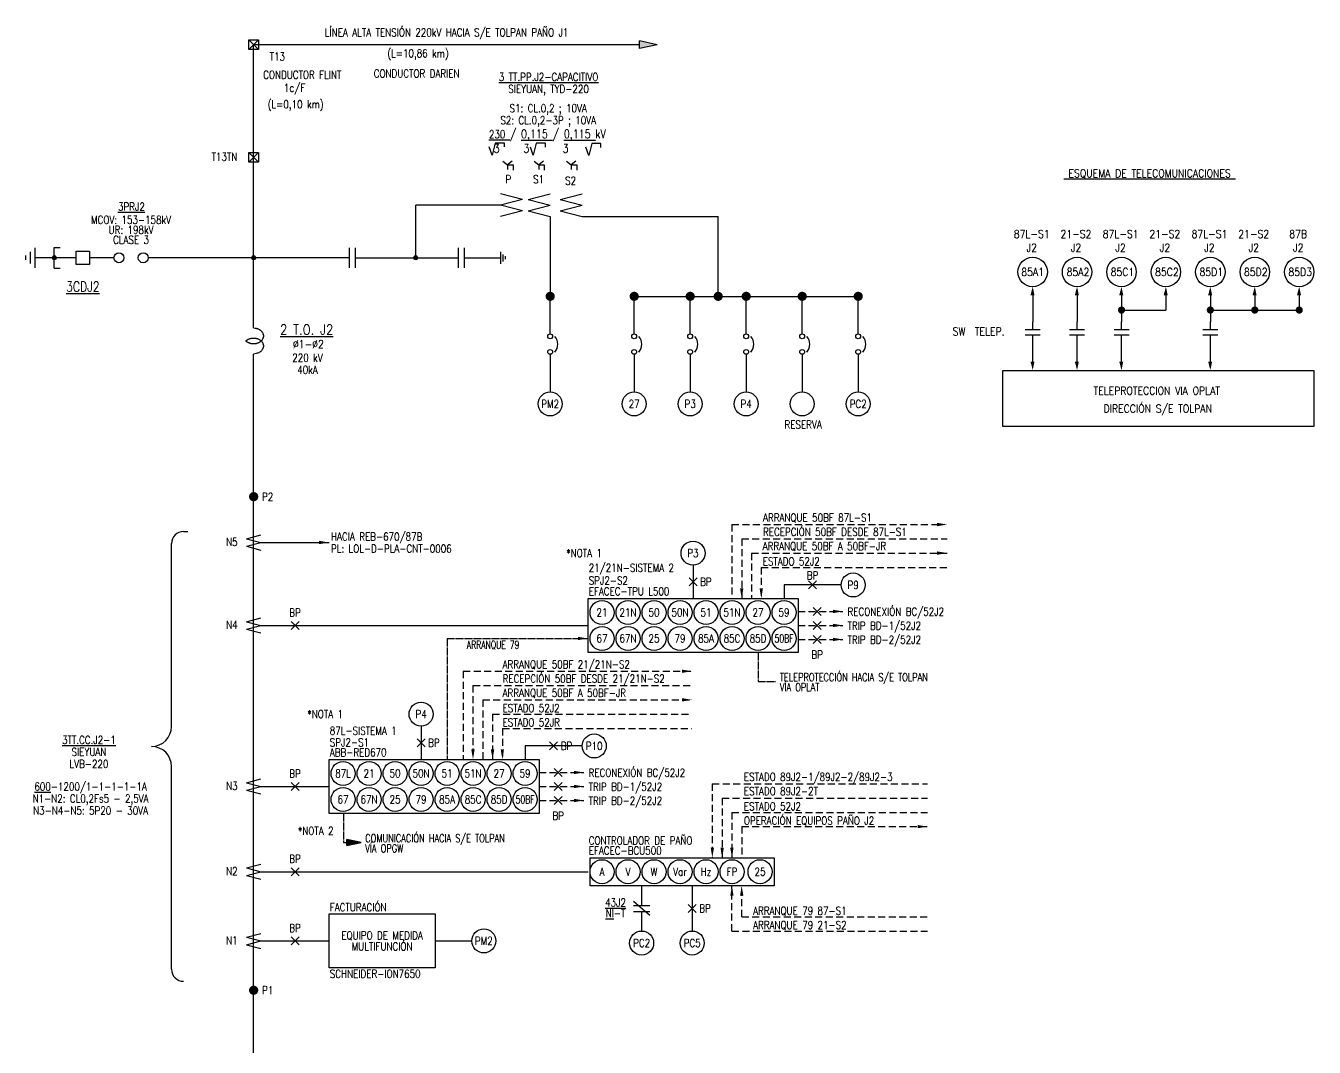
# Model space of a CAD drawing. Header units: millimetres. Extents: x 235043 to 235972, y 101635 to 102382.
# Drawn here: x 235466.4 to 235788.5, y 102127 to 102382.4 of the extents above; entities that cross this region are included whole.
import ezdxf
from ezdxf.enums import TextEntityAlignment as Align

# ---------------------------------------------------------------- set-up
doc = ezdxf.new("R2010")
doc.units = ezdxf.units.MM
for name, pattern in [('ACAD_ISO12W100', [21, 12, -3, 0, -3, 0, -3]), ('CENTER2', [1.125, 0.75, -0.125, 0.125, -0.125]), ('HIDDEN', [0.375, 0.25, -0.125])]:
    doc.linetypes.add(name, pattern=pattern)
for name, color, linetype in [('01-Formato', 4, 'Continuous'), ('02 TITULOS', 3, 'Continuous'), ('02TEXTOS', 3, 'Continuous'), ('03 TEXTOS', 7, 'Continuous'), ('2', 7, 'Continuous'), ('Cable', 1, 'Continuous'), ('E-Nivel-220Kv', 84, 'Continuous'), ('EL-Simbolos', 3, 'Continuous'), ('EL_Vacante_1', 1, 'Continuous'), ('SEÑAL', 1, 'HIDDEN'), ('Simbologia', 6, 'Continuous')]:
    doc.layers.add(name, color=color, linetype=linetype)
doc.styles.add('ROMANS', font='romans.shx', dxfattribs={"width": 0.8, "height": 2})
doc.styles.add('SDI-Texto', font='ROMANS.shx', dxfattribs={"width": 0.85, "height": 2.5})

# ---------------------------------------------------------------- blocks, each defined once
blk = doc.blocks.new('Contacto Abierto-1')
at = {"color": 0}
for p, q in [((-1.99, 3.54), (2.01, 3.54)), ((0, 3.54), (0, 5.54)), ((-1.99, 2.04), (2.01, 2.04)), ((0, 0), (0, 2.04))]:
    blk.add_line(p, q, dxfattribs=at)
blk = doc.blocks.new('A$C34EA2BC3')
for points in [[(-1.5, 1.5), (1.5, 1.5), (1.5, -1.5), (-1.5, -1.5), (-1.5, 1.5)], [(1.5, 1.5), (-1.5, -1.5)], [(-1.5, 1.5), (1.5, -1.5)]]:
    blk.add_lwpolyline(points)
blk = doc.blocks.new('Flecha')
blk.add_hatch(color=256).paths.add_polyline_path([(0, 1.66), (-0.36, 0), (0.36, 0)])
for p, q in [((0, 1.66), (-0.36, 0)), ((0, 1.66), (0.36, 0)), ((-0.36, 0), (0.36, 0))]:
    blk.add_line(p, q)

msp = doc.modelspace()

# ---------------------------------------------------------------- hatches: boundary and pattern name
at = {"layer": 'E-Nivel-220Kv'}
h = msp.add_hatch(color=256, dxfattribs=at)
h.dxf.hatch_style = 1
h.paths.add_polyline_path([(235523.89, 102324.35, 1), (235522.89, 102324.35, 1)])
h = msp.add_hatch(color=256, dxfattribs=at)
h.dxf.hatch_style = 1
h.paths.add_polyline_path([(235564.4, 102324.35, 1), (235563.4, 102324.35, 1)])
at = {"layer": 'EL-Simbolos'}
h = msp.add_hatch(color=256, dxfattribs=at)
h.dxf.hatch_style = 1
h.paths.add_polyline_path([(235474.06, 102324.35, 1), (235473.06, 102324.35, 1)])
at = {"layer": 'SEÑAL', "linetype": 'ACAD_ISO12W100'}
msp.add_hatch(color=4, dxfattribs=at).paths.add_polyline_path([(235550.24, 102178.16), (235546.71, 102178.93), (235546.71, 102177.4)])
at = {"layer": 'Simbologia'}
h = msp.add_hatch(dxfattribs=at)
h.set_pattern_fill('ANGLE', color=1, scale=0.7, angle=90)
h.set_pattern_definition([(90, (307308.8397, -62536.3195), (-4.8895, 3e-16), [3.556, -1.3335]), (180, (307308.8397, -62536.3195), (-6e-16, -4.8895), [3.556, -1.3335])])
h.paths.add_polyline_path([(235627.48, 102365.29), (235628.19, 102365.46), (235627.98, 102365.82)])
h.paths.add_polyline_path([(235631.12, 102371.59), (235630.91, 102370.89), (235631.33, 102370.89)])
h.paths.add_polyline_path([(235634.75, 102365.29), (235634.25, 102365.82), (235634.04, 102365.46)])
h = msp.add_hatch(dxfattribs=at)
h.set_pattern_fill('ANGLE', color=1, scale=0.7, angle=90)
h.set_pattern_definition([(90, (307316.8397, -62536.3195), (-4.8895, 3e-16), [3.556, -1.3335]), (180, (307316.8397, -62536.3195), (-6e-16, -4.8895), [3.556, -1.3335])])
h.paths.add_polyline_path([(235635.48, 102365.29), (235636.19, 102365.46), (235635.98, 102365.82)])
h.paths.add_polyline_path([(235639.12, 102371.59), (235638.91, 102370.89), (235639.33, 102370.89)])
h.paths.add_polyline_path([(235642.75, 102365.29), (235642.25, 102365.82), (235642.04, 102365.46)])

# ---------------------------------------------------------------- linework, layer by layer
at = {"layer": '01-Formato'}
for p, q in [((235505.87, 102255.92), (235506.97, 102255.92)), ((235502.87, 102207.16), (235502.87, 102252.92)), ((235502.87, 102146.44), (235502.87, 102197.16))]:
    msp.add_line(p, q, dxfattribs=at)
for centre, radius, start, end in [((235505.87, 102252.92), 3, 90, 180), ((235497.87, 102207.16), 5, 270, 0), ((235497.87, 102197.16), 5, 0, 90), ((235505.87, 102146.44), 3, 180, 270)]:
    msp.add_arc(centre, radius, start, end, dxfattribs=at)
at = {"layer": '03 TEXTOS'}
for p, q in [((235583.05, 102350.04), (235582.31, 102352.07)), ((235583.8, 102353.03), (235583.05, 102350.04)), ((235586.1, 102353.03), (235583.8, 102353.03)), ((235586.1, 102352.05), (235586.1, 102353.03)), ((235593.31, 102349.98), (235592.58, 102352.01)), ((235594.06, 102352.98), (235593.31, 102349.98)), ((235596.36, 102352.98), (235594.06, 102352.98)), ((235596.36, 102351.99), (235596.36, 102352.98)), ((235607.17, 102349.94), (235606.43, 102351.97)), ((235607.92, 102352.94), (235607.17, 102349.94)), ((235610.22, 102352.94), (235607.92, 102352.94)), ((235610.22, 102351.95), (235610.22, 102352.94))]:
    msp.add_line(p, q, dxfattribs=at)
at = {"layer": 'Cable'}
for p, q in [((235586.88, 102347.59), (235586.88, 102346.41)), ((235586.88, 102347.59), (235588.28, 102347.59)), ((235588.28, 102347.59), (235588.28, 102346.25)), ((235594.65, 102347.59), (235594.65, 102346.41)), ((235594.65, 102347.59), (235596.06, 102347.59)), ((235596.06, 102347.59), (235596.06, 102346.25)), ((235602.76, 102347.59), (235602.76, 102346.41)), ((235602.76, 102347.59), (235604.16, 102347.59)), ((235604.16, 102347.59), (235604.16, 102346.25)), ((235597.52, 102334.71), (235597.52, 102314.71)), ((235605.52, 102334.71), (235639.52, 102334.71)), ((235639.52, 102314.71), (235639.52, 102334.71)), ((235597.52, 102305.31), (235597.52, 102314.71)), ((235618.52, 102314.71), (235675.1, 102314.71)), ((235618.52, 102305.31), (235618.52, 102314.71)), ((235632.52, 102305.31), (235632.52, 102314.71)), ((235646.52, 102305.31), (235646.52, 102314.71)), ((235660.52, 102305.31), (235660.52, 102314.71)), ((235674.52, 102305.31), (235674.52, 102314.71)), ((235597.52, 102300.21), (235597.52, 102290.81)), ((235618.52, 102300.21), (235618.52, 102290.81)), ((235632.52, 102300.21), (235632.52, 102290.81)), ((235646.52, 102300.21), (235646.52, 102290.81)), ((235660.52, 102300.21), (235660.52, 102290.81)), ((235674.52, 102300.21), (235674.52, 102290.81)), ((235525.23, 102253.16), (235542.25, 102253.16)), ((235633.23, 102247.51), (235633.23, 102239.17)), ((235670.26, 102242.54), (235655.98, 102242.54)), ((235655.98, 102242.54), (235655.98, 102239.17)), ((235525.23, 102232.42), (235606.98, 102232.42)), ((235565.25, 102207.25), (235565.25, 102198.91)), ((235605.54, 102202.28), (235591.25, 102202.28)), ((235591.25, 102202.28), (235591.25, 102198.9)), ((235525.23, 102192.16), (235542.25, 102192.16)), ((235525.23, 102170.85), (235606.98, 102170.85)), ((235620.39, 102167.35), (235620.39, 102162.43)), ((235633.03, 102167.35), (235633.03, 102156.01)), ((235620.39, 102160.93), (235620.39, 102156.01)), ((235525.23, 102153.54), (235542.25, 102153.54)), ((235568.75, 102153.54), (235577.93, 102153.54))]:
    msp.add_line(p, q, dxfattribs=at)
for points in [[(235585.72, 102348.53), (235586.88, 102347.59)], [(235588.04, 102348.54), (235586.88, 102347.59)], [(235593.5, 102348.53), (235594.65, 102347.59)], [(235595.82, 102348.54), (235594.65, 102347.59)], [(235601.6, 102348.53), (235602.76, 102347.59)], [(235603.92, 102348.54), (235602.76, 102347.59)]]:
    msp.add_lwpolyline(points, dxfattribs=at)
at = {"layer": 'E-Nivel-220Kv'}
for p, q in [((235523.39, 102306.81), (235523.39, 102377.62)), ((235619.86, 102377.62), (235523.39, 102377.62)), ((235585.1, 102337.52), (235563.9, 102337.52)), ((235563.9, 102324.35), (235563.9, 102337.52)), ((235479.02, 102324.35), (235468.8, 102324.35)), ((235488.48, 102324.35), (235482.36, 102324.35)), ((235523.39, 102324.35), (235497.04, 102324.35)), ((235547.25, 102324.35), (235523.39, 102324.35)), ((235548.77, 102324.35), (235574.52, 102324.35)), ((235576.04, 102324.35), (235585.1, 102324.35)), ((235523.4, 102095.09), (235523.39, 102300.26))]:
    msp.add_line(p, q, dxfattribs=at)
for centre in [(235523.39, 102324.35), (235563.9, 102324.35)]:
    msp.add_circle(centre, 0.5, dxfattribs=at)
at = {"layer": 'EL-Simbolos'}
for p, q in [((235590.59, 102338.93), (235585.1, 102340.34)), ((235590.59, 102338.93), (235585.1, 102337.52)), ((235592.04, 102338.93), (235597.52, 102340.34)), ((235592.04, 102338.93), (235597.52, 102337.52)), ((235600.04, 102338.93), (235605.52, 102340.34)), ((235600.04, 102338.93), (235605.52, 102337.52)), ((235590.59, 102336.12), (235585.1, 102337.52)), ((235590.59, 102336.12), (235585.1, 102334.71)), ((235592.04, 102336.12), (235597.52, 102337.52)), ((235592.04, 102336.12), (235597.52, 102334.71)), ((235600.04, 102336.12), (235605.52, 102337.52)), ((235600.04, 102336.12), (235605.52, 102334.71)), ((235467.62, 102322.88), (235467.62, 102325.82)), ((235468.8, 102321.85), (235468.8, 102326.85)), ((235473.56, 102326.96), (235474.99, 102326.96)), ((235473.56, 102321.73), (235473.56, 102326.96)), ((235547.25, 102326.82), (235547.25, 102324.35)), ((235548.77, 102326.82), (235548.77, 102324.35)), ((235574.52, 102326.82), (235574.52, 102324.35)), ((235576.04, 102326.82), (235576.04, 102324.35)), ((235585.1, 102325.85), (235585.1, 102322.84)), ((235466.43, 102323.8), (235466.43, 102324.89)), ((235547.25, 102324.35), (235547.25, 102321.87)), ((235548.77, 102324.35), (235548.77, 102321.87)), ((235574.52, 102324.35), (235574.52, 102321.87)), ((235576.04, 102324.35), (235576.04, 102321.87)), ((235585.69, 102325.2), (235585.69, 102323.42)), ((235586.24, 102324.72), (235586.24, 102323.99)), ((235473.56, 102321.73), (235474.99, 102321.73)), ((235523.39, 102306.81), (235523.76, 102306.77)), ((235523.76, 102306.77), (235523.88, 102306.75)), ((235523.88, 102306.75), (235524, 102306.73)), ((235524, 102306.73), (235524.11, 102306.7)), ((235524.11, 102306.7), (235524.23, 102306.67)), ((235524.23, 102306.67), (235524.34, 102306.64)), ((235524.34, 102306.64), (235524.45, 102306.6)), ((235524.45, 102306.6), (235524.55, 102306.55)), ((235524.55, 102306.55), (235524.66, 102306.51)), ((235524.66, 102306.51), (235524.76, 102306.45)), ((235524.76, 102306.45), (235524.85, 102306.4)), ((235524.85, 102306.4), (235524.94, 102306.34)), ((235524.94, 102306.34), (235525.03, 102306.27)), ((235525.03, 102306.27), (235525.12, 102306.21)), ((235525.12, 102306.21), (235525.2, 102306.13)), ((235525.2, 102306.13), (235525.28, 102306.06)), ((235521.49, 102303.57), (235521.51, 102303.6)), ((235521.49, 102303.55), (235521.49, 102303.57)), ((235521.49, 102303.53), (235521.49, 102303.55)), ((235521.51, 102303.5), (235521.49, 102303.53)), ((235521.51, 102303.6), (235521.52, 102303.63)), ((235521.52, 102303.48), (235521.51, 102303.5)), ((235521.52, 102303.63), (235521.55, 102303.65)), ((235521.55, 102303.45), (235521.52, 102303.48)), ((235521.55, 102303.65), (235521.58, 102303.68)), ((235521.58, 102303.42), (235521.55, 102303.45)), ((235521.58, 102303.68), (235521.62, 102303.71)), ((235521.62, 102303.39), (235521.58, 102303.42)), ((235521.62, 102303.71), (235521.67, 102303.75)), ((235521.67, 102303.35), (235521.62, 102303.39)), ((235521.67, 102303.75), (235521.73, 102303.78)), ((235521.73, 102303.32), (235521.67, 102303.35)), ((235521.73, 102303.78), (235521.79, 102303.83)), ((235521.79, 102303.27), (235521.73, 102303.32)), ((235521.79, 102303.83), (235521.87, 102303.87)), ((235521.87, 102303.23), (235521.79, 102303.27)), ((235521.87, 102303.87), (235521.95, 102303.92)), ((235521.95, 102303.19), (235521.87, 102303.23)), ((235521.95, 102303.92), (235522.04, 102303.96)), ((235522.04, 102303.14), (235521.95, 102303.19)), ((235522.04, 102303.96), (235522.14, 102304.01)), ((235522.14, 102303.09), (235522.04, 102303.14)), ((235522.14, 102304.01), (235522.24, 102304.05)), ((235522.24, 102303.05), (235522.14, 102303.09)), ((235522.24, 102304.05), (235522.34, 102304.1)), ((235522.34, 102303.01), (235522.24, 102303.05)), ((235522.34, 102304.1), (235522.45, 102304.13)), ((235522.45, 102302.97), (235522.34, 102303.01)), ((235522.45, 102304.13), (235522.56, 102304.17)), ((235522.56, 102302.93), (235522.45, 102302.97)), ((235522.56, 102304.17), (235522.68, 102304.2)), ((235522.68, 102302.9), (235522.56, 102302.93)), ((235522.68, 102304.2), (235522.79, 102304.23)), ((235522.79, 102302.87), (235522.68, 102302.9)), ((235522.79, 102304.23), (235522.91, 102304.25)), ((235522.91, 102304.25), (235523.03, 102304.27)), ((235523.03, 102304.27), (235523.15, 102304.28)), ((235523.15, 102304.28), (235523.27, 102304.29)), ((235523.27, 102304.29), (235523.39, 102304.29)), ((235523.39, 102304.29), (235523.52, 102304.29)), ((235523.52, 102304.29), (235523.64, 102304.28)), ((235523.64, 102304.28), (235523.76, 102304.27)), ((235523.76, 102304.27), (235523.88, 102304.25)), ((235523.88, 102304.25), (235524, 102304.23)), ((235524, 102304.23), (235524.11, 102304.2)), ((235524.11, 102302.9), (235524, 102302.87)), ((235524.11, 102304.2), (235524.23, 102304.17)), ((235524.23, 102302.93), (235524.11, 102302.9)), ((235524.23, 102304.17), (235524.34, 102304.13)), ((235524.34, 102302.97), (235524.23, 102302.93)), ((235524.34, 102304.13), (235524.45, 102304.1)), ((235524.45, 102303.01), (235524.34, 102302.97)), ((235524.45, 102304.1), (235524.55, 102304.05)), ((235524.55, 102303.05), (235524.45, 102303.01)), ((235524.55, 102304.05), (235524.66, 102304)), ((235524.66, 102303.1), (235524.55, 102303.05)), ((235524.66, 102304), (235524.76, 102303.95)), ((235524.76, 102303.15), (235524.66, 102303.1)), ((235524.76, 102303.95), (235524.85, 102303.9)), ((235524.85, 102303.21), (235524.76, 102303.15)), ((235524.85, 102303.9), (235524.94, 102303.84)), ((235524.94, 102303.27), (235524.85, 102303.21)), ((235524.94, 102303.84), (235525.03, 102303.77)), ((235525.03, 102303.33), (235524.94, 102303.27)), ((235525.03, 102303.77), (235525.12, 102303.7)), ((235525.12, 102303.4), (235525.03, 102303.33)), ((235525.12, 102303.7), (235525.2, 102303.63)), ((235525.2, 102303.47), (235525.12, 102303.4)), ((235525.2, 102303.63), (235525.28, 102303.56)), ((235525.28, 102303.54), (235525.2, 102303.47)), ((235525.28, 102306.05), (235525.35, 102305.97)), ((235525.35, 102303.62), (235525.28, 102303.54)), ((235525.28, 102303.56), (235525.35, 102303.48)), ((235525.35, 102305.97), (235525.42, 102305.89)), ((235525.42, 102303.7), (235525.35, 102303.62)), ((235525.35, 102303.48), (235525.42, 102303.4)), ((235525.42, 102305.89), (235525.48, 102305.81)), ((235525.48, 102303.79), (235525.42, 102303.7)), ((235525.42, 102303.4), (235525.48, 102303.31)), ((235525.48, 102305.81), (235525.54, 102305.72)), ((235525.54, 102303.87), (235525.48, 102303.79)), ((235525.48, 102303.31), (235525.54, 102303.23)), ((235525.54, 102305.72), (235525.6, 102305.63)), ((235525.6, 102303.96), (235525.54, 102303.87)), ((235525.54, 102303.23), (235525.6, 102303.14)), ((235525.6, 102305.63), (235525.65, 102305.54)), ((235525.65, 102304.05), (235525.6, 102303.96)), ((235525.6, 102303.14), (235525.65, 102303.05)), ((235525.65, 102305.54), (235525.69, 102305.45)), ((235525.69, 102304.14), (235525.65, 102304.05)), ((235525.65, 102303.05), (235525.69, 102302.96)), ((235525.69, 102305.45), (235525.73, 102305.36)), ((235525.73, 102304.23), (235525.69, 102304.14)), ((235525.69, 102302.96), (235525.73, 102302.87)), ((235525.73, 102305.36), (235525.76, 102305.27)), ((235525.76, 102304.33), (235525.73, 102304.23)), ((235525.76, 102305.27), (235525.78, 102305.18)), ((235525.78, 102304.42), (235525.76, 102304.33)), ((235525.78, 102305.18), (235525.8, 102305.08)), ((235525.8, 102304.51), (235525.78, 102304.42)), ((235525.8, 102305.08), (235525.82, 102304.99)), ((235525.82, 102304.61), (235525.8, 102304.51)), ((235525.82, 102304.99), (235525.83, 102304.89)), ((235525.83, 102304.7), (235525.82, 102304.61)), ((235525.83, 102304.89), (235525.83, 102304.8)), ((235525.83, 102304.8), (235525.83, 102304.7)), ((235522.91, 102302.85), (235522.79, 102302.87)), ((235523.03, 102302.84), (235522.91, 102302.85)), ((235523.15, 102302.82), (235523.03, 102302.84)), ((235523.27, 102302.82), (235523.15, 102302.82)), ((235523.39, 102302.81), (235523.27, 102302.82)), ((235523.52, 102302.82), (235523.39, 102302.81)), ((235523.73, 102300.33), (235523.39, 102300.26)), ((235523.64, 102302.82), (235523.52, 102302.82)), ((235523.76, 102302.84), (235523.64, 102302.82)), ((235524.02, 102300.39), (235523.73, 102300.33)), ((235523.88, 102302.85), (235523.76, 102302.84)), ((235524, 102302.87), (235523.88, 102302.85)), ((235524.27, 102300.47), (235524.02, 102300.39)), ((235524.48, 102300.54), (235524.27, 102300.47)), ((235524.66, 102300.62), (235524.48, 102300.54)), ((235524.81, 102300.7), (235524.66, 102300.62)), ((235524.94, 102300.78), (235524.81, 102300.7)), ((235525.05, 102300.87), (235524.94, 102300.78)), ((235525.16, 102300.95), (235525.05, 102300.87)), ((235525.25, 102301.03), (235525.16, 102300.95)), ((235525.34, 102301.12), (235525.25, 102301.03)), ((235525.41, 102301.21), (235525.34, 102301.12)), ((235525.48, 102301.29), (235525.41, 102301.21)), ((235525.54, 102301.38), (235525.48, 102301.29)), ((235525.6, 102301.47), (235525.54, 102301.38)), ((235525.65, 102301.56), (235525.6, 102301.47)), ((235525.69, 102301.65), (235525.65, 102301.56)), ((235525.73, 102301.74), (235525.69, 102301.65)), ((235525.73, 102302.87), (235525.76, 102302.77)), ((235525.76, 102301.83), (235525.73, 102301.74)), ((235525.76, 102302.77), (235525.78, 102302.68)), ((235525.78, 102301.93), (235525.76, 102301.83)), ((235525.78, 102302.68), (235525.8, 102302.59)), ((235525.8, 102302.02), (235525.78, 102301.93)), ((235525.8, 102302.59), (235525.82, 102302.49)), ((235525.82, 102302.11), (235525.8, 102302.02)), ((235525.82, 102302.49), (235525.83, 102302.4)), ((235525.83, 102302.21), (235525.82, 102302.11)), ((235525.83, 102302.4), (235525.83, 102302.3)), ((235525.83, 102302.3), (235525.83, 102302.21)), ((235521.57, 102254.1), (235525.23, 102255.04)), ((235521.57, 102254.1), (235525.23, 102253.16)), ((235521.57, 102252.22), (235525.23, 102253.16)), ((235521.57, 102252.22), (235525.23, 102251.28)), ((235632.23, 102244.34), (235634.23, 102242.34)), ((235634.23, 102244.34), (235632.23, 102242.34)), ((235662.12, 102243.54), (235664.12, 102241.54)), ((235664.12, 102243.54), (235662.12, 102241.54)), ((235663.25, 102234.92), (235665.25, 102236.92)), ((235663.25, 102236.92), (235665.25, 102234.92)), ((235521.57, 102233.36), (235525.23, 102234.29)), ((235521.57, 102233.36), (235525.23, 102232.42)), ((235521.57, 102231.48), (235525.23, 102232.42)), ((235532.74, 102231.42), (235534.74, 102233.42)), ((235532.74, 102233.42), (235534.74, 102231.42)), ((235663.26, 102231.42), (235665.26, 102233.42)), ((235663.26, 102233.42), (235665.26, 102231.42)), ((235521.57, 102231.48), (235525.23, 102230.54)), ((235663.26, 102227.92), (235665.26, 102229.92)), ((235663.26, 102229.92), (235665.26, 102227.92)), ((235564.25, 102204.08), (235566.25, 102202.08)), ((235566.25, 102204.08), (235564.25, 102202.08)), ((235597.39, 102203.28), (235599.39, 102201.28)), ((235599.39, 102203.28), (235597.39, 102201.28)), ((235598.52, 102194.66), (235600.52, 102196.66)), ((235598.52, 102196.66), (235600.52, 102194.66)), ((235521.57, 102193.09), (235525.23, 102194.03)), ((235521.57, 102193.09), (235525.23, 102192.16)), ((235521.57, 102191.22), (235525.23, 102192.16)), ((235521.57, 102191.22), (235525.23, 102190.28)), ((235532.74, 102191.16), (235534.74, 102193.16)), ((235532.74, 102193.16), (235534.74, 102191.16)), ((235598.53, 102191.16), (235600.53, 102193.16)), ((235598.53, 102193.16), (235600.53, 102191.16)), ((235598.53, 102187.66), (235600.53, 102189.66)), ((235598.53, 102189.66), (235600.53, 102187.66)), ((235521.57, 102171.79), (235525.23, 102172.73)), ((235521.57, 102171.79), (235525.23, 102170.85)), ((235521.57, 102169.91), (235525.23, 102170.85)), ((235532.74, 102169.85), (235534.74, 102171.85)), ((235532.74, 102171.85), (235534.74, 102169.85)), ((235521.57, 102169.91), (235525.23, 102168.97)), ((235632.03, 102162.68), (235634.03, 102160.68)), ((235634.03, 102162.68), (235632.03, 102160.68)), ((235521.57, 102154.48), (235525.23, 102155.42)), ((235521.57, 102154.48), (235525.23, 102153.54)), ((235521.57, 102152.6), (235525.23, 102153.54)), ((235521.57, 102152.6), (235525.23, 102151.66)), ((235532.74, 102152.54), (235534.74, 102154.54)), ((235532.74, 102154.54), (235534.74, 102152.54))]:
    msp.add_line(p, q, dxfattribs=at)
for points in [[(235479.02, 102326.01), (235482.36, 102326.01), (235482.36, 102322.68), (235479.02, 102322.68)], [(235788.53, 102296.1), (235710.63, 102296.1), (235710.63, 102282.28), (235788.53, 102282.28)], [(235606.98, 102239.17), (235659.48, 102239.17), (235659.48, 102225.67), (235606.98, 102225.67)], [(235542.25, 102198.91), (235594.75, 102198.91), (235594.75, 102185.41), (235542.25, 102185.41)], [(235607.48, 102174.35), (235653.48, 102174.35), (235653.48, 102167.35), (235607.48, 102167.35)], [(235542.25, 102160.29), (235568.75, 102160.29), (235568.75, 102146.79), (235542.25, 102146.79)]]:
    msp.add_lwpolyline(points, close=True, dxfattribs=at)
at = {"layer": 'EL-Simbolos', "const_width": 1.15}
for points in [[(235598.1, 102314.71, 1), (235596.95, 102314.71, 1)], [(235619.1, 102314.71, 1), (235617.95, 102314.71, 1)], [(235633.1, 102314.71, 1), (235631.95, 102314.71, 1)], [(235640.1, 102314.71, 1), (235638.95, 102314.71, 1)], [(235647.1, 102314.71, 1), (235645.95, 102314.71, 1)], [(235661.1, 102314.71, 1), (235659.95, 102314.71, 1)], [(235675.1, 102314.71, 1), (235673.95, 102314.71, 1)], [(235523.98, 102264.62, 1), (235522.82, 102264.62, 1)], [(235523.97, 102141.21, -1), (235522.82, 102141.21, -1)]]:
    msp.add_lwpolyline(points, format="xyb", close=True, dxfattribs=at)
at = {"layer": 'EL-Simbolos'}
for centre, radius in [((235489.73, 102324.35), 1.25), ((235495.79, 102324.35), 1.25), ((235473.56, 102324.35), 0.5), ((235718.13, 102320.8), 3.68), ((235729.24, 102320.8), 3.68), ((235740.35, 102320.8), 3.68), ((235751.45, 102320.8), 3.68), ((235762.56, 102320.8), 3.68), ((235773.67, 102320.8), 3.68), ((235784.78, 102320.8), 3.68), ((235597.52, 102304.71), 0.599), ((235618.52, 102304.71), 0.599), ((235632.52, 102304.71), 0.599), ((235646.52, 102304.71), 0.599), ((235660.52, 102304.71), 0.599), ((235674.52, 102304.71), 0.599), ((235597.52, 102300.81), 0.599), ((235618.52, 102300.81), 0.599), ((235632.52, 102300.81), 0.599), ((235646.52, 102300.81), 0.599), ((235660.52, 102300.81), 0.599), ((235674.52, 102300.81), 0.599), ((235597.52, 102287.81), 3), ((235618.52, 102287.81), 3), ((235632.52, 102287.81), 3), ((235646.52, 102287.81), 3), ((235660.52, 102287.81), 3), ((235674.52, 102287.81), 3), ((235633.23, 102250.51), 3), ((235673.26, 102242.54), 3), ((235610.48, 102235.67), 3), ((235616.98, 102235.67), 3), ((235623.48, 102235.67), 3), ((235629.98, 102235.67), 3), ((235636.48, 102235.67), 3), ((235642.98, 102235.67), 3), ((235649.48, 102235.67), 3), ((235655.98, 102235.67), 3), ((235610.48, 102229.17), 3), ((235616.98, 102229.17), 3), ((235623.48, 102229.17), 3), ((235629.98, 102229.17), 3), ((235636.48, 102229.17), 3), ((235642.98, 102229.17), 3), ((235649.48, 102229.17), 3), ((235655.98, 102229.17), 3), ((235565.25, 102210.25), 3), ((235608.54, 102202.28), 3), ((235545.75, 102195.41), 3), ((235552.25, 102195.41), 3), ((235558.75, 102195.41), 3), ((235565.25, 102195.41), 3), ((235571.75, 102195.41), 3), ((235578.25, 102195.41), 3), ((235584.75, 102195.41), 3), ((235591.25, 102195.41), 3), ((235545.75, 102188.91), 3), ((235552.25, 102188.91), 3), ((235558.75, 102188.91), 3), ((235565.25, 102188.91), 3), ((235571.75, 102188.91), 3), ((235578.25, 102188.91), 3), ((235584.75, 102188.91), 3), ((235591.25, 102188.91), 3), ((235610.48, 102170.85), 3), ((235616.98, 102170.85), 3), ((235623.48, 102170.85), 3), ((235629.98, 102170.85), 3), ((235636.48, 102170.85), 3), ((235642.98, 102170.85), 3), ((235649.98, 102170.85), 3), ((235580.93, 102153.54), 3), ((235620.39, 102153.01), 3), ((235633.03, 102153.01), 3)]:
    msp.add_circle(centre, radius, dxfattribs=at)
for centre in [(235596.51, 102302.74), (235617.51, 102302.74), (235631.51, 102302.74), (235645.51, 102302.74), (235659.51, 102302.74), (235673.51, 102302.74)]:
    msp.add_arc(centre, 2.91, 317.84, 42.16, dxfattribs=at)
at = {"layer": 'EL_Vacante_1'}
for p, q in [((235718.16, 102316.02), (235718.16, 102308.32)), ((235729.24, 102316.02), (235729.24, 102308.32)), ((235740.35, 102316.02), (235740.35, 102308.32)), ((235751.45, 102316.02), (235751.45, 102311.28)), ((235762.56, 102316.02), (235762.56, 102308.32)), ((235773.67, 102316.02), (235773.67, 102311.28)), ((235784.78, 102316.02), (235784.78, 102311.28)), ((235740.35, 102311.28), (235751.45, 102311.28)), ((235762.56, 102311.28), (235773.67, 102311.28)), ((235773.67, 102311.28), (235784.78, 102311.28)), ((235718.16, 102297.35), (235718.16, 102303.15)), ((235729.24, 102297.35), (235729.24, 102303.15)), ((235740.35, 102297.35), (235740.35, 102303.15)), ((235762.56, 102297.35), (235762.56, 102303.15))]:
    msp.add_line(p, q, dxfattribs=at)
at = {"layer": 'EL_Vacante_1', "const_width": 0.899}
for points in [[(235739.9, 102311.28, 1), (235740.8, 102311.28, 1)], [(235762.11, 102311.28, 1), (235763.01, 102311.28, 1)], [(235773.22, 102311.28, 1), (235774.12, 102311.28, 1)], [(235784.33, 102311.28, 1), (235785.23, 102311.28, 1)]]:
    msp.add_lwpolyline(points, format="xyb", close=True, dxfattribs=at)
at = {"layer": 'EL_Vacante_1'}
for points in [[(235717.6, 102314.99), (235718.6, 102314.99), (235718.16, 102317.12)], [(235728.68, 102314.99), (235729.68, 102314.99), (235729.24, 102317.12)], [(235739.79, 102314.99), (235740.79, 102314.99), (235740.35, 102317.12)], [(235750.9, 102314.99), (235751.9, 102314.99), (235751.45, 102317.12)], [(235762.01, 102314.99), (235763.01, 102314.99), (235762.56, 102317.12)], [(235773.12, 102314.99), (235774.12, 102314.99), (235773.67, 102317.12)], [(235784.22, 102314.99), (235785.22, 102314.99), (235784.78, 102317.12)], [(235717.6, 102298.39), (235718.6, 102298.39), (235718.16, 102296.25)], [(235728.68, 102298.39), (235729.68, 102298.39), (235729.24, 102296.25)], [(235739.79, 102298.39), (235740.79, 102298.39), (235740.35, 102296.25)], [(235762.01, 102298.39), (235763.01, 102298.39), (235762.56, 102296.25)]]:
    msp.add_solid(points, dxfattribs=at)
at = {"layer": 'SEÑAL', "color": 1, "linetype": 'HIDDEN', "ltscale": 7}
for p, q in [((235642.96, 102257.65), (235694.31, 102257.65)), ((235642.96, 102257.65), (235642.96, 102239.17)), ((235645.4, 102254.08), (235696.76, 102254.08)), ((235645.4, 102254.08), (235645.4, 102239.17)), ((235647.85, 102250.51), (235696.76, 102250.51)), ((235647.85, 102250.51), (235647.85, 102239.17)), ((235650.29, 102246.93), (235696.76, 102246.93)), ((235650.29, 102246.93), (235650.29, 102239.17)), ((235659.48, 102235.92), (235670.69, 102235.92)), ((235659.48, 102232.42), (235670.69, 102232.42)), ((235659.48, 102228.92), (235670.69, 102228.92)), ((235575.78, 102220.97), (235632.96, 102220.97)), ((235575.78, 102220.97), (235575.78, 102198.91)), ((235578.23, 102217.39), (235632.96, 102217.39)), ((235578.23, 102217.39), (235578.23, 102198.91)), ((235580.67, 102213.82), (235632.96, 102213.82)), ((235580.67, 102213.82), (235580.67, 102198.91)), ((235583.12, 102210.25), (235632.96, 102210.25)), ((235583.12, 102210.25), (235583.12, 102198.91)), ((235585.57, 102206.67), (235585.57, 102198.91)), ((235585.57, 102206.67), (235632.96, 102206.67)), ((235594.75, 102195.66), (235605.96, 102195.66)), ((235594.75, 102192.16), (235605.96, 102192.16)), ((235638.06, 102192.84), (235691.86, 102192.84)), ((235638.06, 102192.84), (235638.06, 102174.35)), ((235594.75, 102188.66), (235605.96, 102188.66)), ((235640.51, 102189.26), (235691.86, 102189.26)), ((235640.51, 102189.26), (235640.51, 102174.35)), ((235642.96, 102185.69), (235691.86, 102185.69)), ((235642.96, 102185.69), (235642.96, 102174.35)), ((235645.4, 102182.12), (235691.86, 102182.12)), ((235645.4, 102182.12), (235645.4, 102174.35)), ((235642.96, 102156.01), (235642.96, 102167.35)), ((235645.4, 102159.58), (235645.4, 102167.35)), ((235645.4, 102159.58), (235691.86, 102159.58)), ((235642.96, 102156.01), (235691.86, 102156.01))]:
    msp.add_line(p, q, dxfattribs=at)
at = {"layer": 'SEÑAL', "color": 4, "linetype": 'CENTER2'}
for p, q in [((235571.75, 102229.17), (235606.98, 102229.17)), ((235571.75, 102229.17), (235571.79, 102198.91)), ((235649.48, 102225.67), (235649.48, 102218.42)), ((235649.48, 102218.42), (235653.88, 102218.42)), ((235545.84, 102185.41), (235545.84, 102178.16)), ((235545.84, 102178.16), (235550.24, 102178.16))]:
    msp.add_line(p, q, dxfattribs=at)
at = {"layer": 'SEÑAL', "linetype": 'ByBlock'}
for p, q in [((235622.4, 102159.93), (235618.37, 102163.43)), ((235618.37, 102162.43), (235622.4, 102162.43)), ((235618.37, 102160.93), (235622.4, 102160.93))]:
    msp.add_line(p, q, dxfattribs=at)
at = {"layer": 'SEÑAL', "color": 4, "linetype": 'ACAD_ISO12W100'}
for points in [[(235550.24, 102178.16), (235546.71, 102178.93), (235546.71, 102177.4), (235550.24, 102178.16)], [(235546.71, 102178.93), (235550.24, 102178.16), (235546.71, 102177.4), (235546.71, 102178.93)]]:
    msp.add_lwpolyline(points, dxfattribs=at)
at = {"layer": 'SEÑAL', "color": 1, "linetype": 'HIDDEN', "ltscale": 0.5}
for points in [[(235694.26, 102258.07), (235696.76, 102257.65), (235694.26, 102257.24)], [(235539.76, 102253.58), (235542.26, 102253.16), (235539.76, 102252.75)], [(235694.26, 102250.93), (235696.76, 102250.51), (235694.26, 102250.09)], [(235645.82, 102241.67), (235645.4, 102239.17), (235644.99, 102241.67)], [(235650.71, 102241.67), (235650.29, 102239.17), (235649.88, 102241.67)], [(235668.19, 102236.34), (235670.69, 102235.92), (235668.19, 102235.5)], [(235668.19, 102232.84), (235670.69, 102232.42), (235668.19, 102232)], [(235668.19, 102229.34), (235670.69, 102228.92), (235668.19, 102228.5)], [(235630.46, 102221.38), (235632.96, 102220.97), (235630.46, 102220.55)], [(235630.46, 102214.24), (235632.96, 102213.82), (235630.46, 102213.4)], [(235578.64, 102201.41), (235578.23, 102198.91), (235577.81, 102201.41)], [(235583.54, 102201.41), (235583.12, 102198.91), (235582.7, 102201.41)], [(235585.98, 102201.41), (235585.57, 102198.91), (235585.15, 102201.41)], [(235603.46, 102196.07), (235605.96, 102195.66), (235603.46, 102195.24)], [(235603.46, 102192.57), (235605.96, 102192.16), (235603.46, 102191.74)], [(235603.46, 102189.07), (235605.96, 102188.66), (235603.46, 102188.24)], [(235689.36, 102182.53), (235691.86, 102182.12), (235689.36, 102181.7)], [(235638.48, 102176.85), (235638.06, 102174.35), (235637.65, 102176.85)], [(235640.93, 102176.85), (235640.51, 102174.35), (235640.09, 102176.85)], [(235643.37, 102176.85), (235642.96, 102174.35), (235642.54, 102176.85)], [(235642.54, 102164.85), (235642.96, 102167.35), (235643.37, 102164.85)], [(235644.99, 102164.85), (235645.4, 102167.35), (235645.82, 102164.85)]]:
    msp.add_solid(points, dxfattribs=at)
at = {"layer": 'SEÑAL', "color": 4, "linetype": 'CENTER2'}
msp.add_solid([(235604.48, 102229.58), (235606.98, 102229.16), (235604.48, 102228.75)], dxfattribs=at)

# ---------------------------------------------------------------- block references
at = {"xscale": 0.8, "yscale": 0.8, "zscale": 0.8}
for p in [(235523.39, 102377.62), (235523.39, 102349.48)]:
    msp.add_blockref('A$C34EA2BC3', p, dxfattribs=at)
at = {"layer": 'E-Nivel-220Kv', "xscale": -2.638263589299077, "yscale": 2.638263589299077, "zscale": 2.638263589299077, "rotation": 270}
msp.add_blockref('Flecha', (235619.86, 102377.62), dxfattribs=at)
at = {"layer": 'EL-Simbolos', "xscale": 0.9333333333333332, "yscale": 0.9333333333333332, "zscale": 0.9333333333333332}
for p in [(235718.16, 102303.15), (235729.24, 102303.15), (235740.35, 102303.15), (235762.56, 102303.15)]:
    msp.add_blockref('Contacto Abierto-1', p, dxfattribs=at)

# ---------------------------------------------------------------- texts
at = {"layer": '02 TITULOS', "style": 'ROMANS', "width": 0.8}
for s, p in [('LÍNEA ALTA TENSIÓN 220kV HACIA S/E TOLPAN PAÑO J1', (235571.63, 102379.7)), ('%%U3 TT.PP.J2-CAPACITIVO', (235597.12, 102368.56)), ('SIEYUAN, TYD-220', (235597.12, 102365.56)), ('%%U3PRJ2', (235492.84, 102336.14)), ('N5 ', (235518.49, 102252.29)), ('N4 ', (235518.49, 102231.54)), ('%%U3TT.CC.J2-1', (235482.22, 102202.78)), ('SIEYUAN', (235482.22, 102199.78)), ('LVB-220', (235482.22, 102196.78)), ('N3 ', (235518.49, 102191.28)), ('N2 ', (235518.49, 102169.97)), ('N1 ', (235518.49, 102152.67))]:
    msp.add_text(s, height=2, dxfattribs=at).set_placement(p, align=Align.CENTER)
msp.add_text('%%U3CDJ2', height=2.5, dxfattribs=at).set_placement((235480.69, 102317.14), align=Align.MIDDLE)
for s, p in [('P2', (235526.9, 102264.62)), ('P1', (235526.9, 102141.21))]:
    msp.add_text(s, height=2, dxfattribs=at).set_placement(p, align=Align.MIDDLE_CENTER)
at = {"layer": '02TEXTOS', "style": 'SDI-Texto', "width": 0.85}
msp.add_text('%%U ESQUEMA DE TELECOMUNICACIONES ', height=2, dxfattribs=at).set_placement((235725.93, 102344.46))
at = {"layer": '02TEXTOS', "style": 'ROMANS', "width": 0.85}
for s, height, p in [('%%U2 T.O. J2', 2.5, (235536.64, 102305.14)), ('%%C1-%%C2', 2, (235537.08, 102301.76))]:
    msp.add_text(s, height=height, dxfattribs=at).set_placement(p, align=Align.CENTER)
at = {"layer": '03 TEXTOS'}
for s, style, width, p in [('T13', 'ROMANS', 0.8, (235529.32, 102373.66)), ('(L=10,86 km)', 'ROMANS', 0.8, (235564.5, 102374.46)), ('CONDUCTOR FLINT', 'ROMANS', 0.8, (235535.55, 102369.09)), ('CONDUCTOR DARIEN', 'ROMANS', 0.8, (235564.14, 102369.42)), ('1c/F', 'ROMANS', 0.8, (235533.63, 102365.84)), ('(L=0,10 km)', 'ROMANS', 0.8, (235533.9, 102361.73)), ('S1: CL.0,2 ; 10VA', 'ROMANS', 0.8, (235597.03, 102360.74)), ('S2: CL.0,2-3P ; 10VA', 'ROMANS', 0.8, (235597.03, 102357.74)), ('T13TN', 'ROMANS', 0.8, (235516.1, 102348.62)), ('MCOV: 153-158kV', 'ROMANS', 0.8, (235492.75, 102332.84)), ('UR: 198kV', 'ROMANS', 0.8, (235492.75, 102330.34)), ('CLASE 3', 'ROMANS', 0.8, (235492.75, 102327.84)), ('TELEPROTECCION VIA OPLAT', 'SDI-Texto', 0.85, (235749.16, 102290.12)), (' DIRECCIÓN S/E TOLPAN', 'SDI-Texto', 0.85, (235748.83, 102285.63)), ('%%U43J2', 'ROMANS', 0.8, (235613.86, 102162.15)), ('%%UNI%%U-T', 'ROMANS', 0.8, (235613.86, 102159.45))]:
    msp.add_text(s, height=2, dxfattribs=dict(at, style=style, width=width)).set_placement(p, align=Align.CENTER)
for s, style, width, p in [('P', 'ROMANS', 0.8, (235586.33, 102342.98)), ('S1', 'ROMANS', 0.8, (235593.26, 102342.98)), ('S2', 'ROMANS', 0.8, (235601.26, 102342.61)), ('SW  TELEP.', 'SDI-Texto', 0.85, (235698.14, 102304.92)), ('220 kV ', 'ROMANS', 0.8, (235533.05, 102298.36)), ('40kA', 'ROMANS', 0.8, (235534.28, 102295.36)), ('RESERVA', 'ROMANS', 0.8, (235656.11, 102281.64)), ('ARRANQUE 50BF 87L-S1', 'ROMANS', 0.8, (235650.74, 102258.38)), ('HACIA REB-670/87B ', 'ROMANS', 0.8, (235542.73, 102253.62)), ('RECEPCIÓN 50BF DESDE 87L-S1', 'ROMANS', 0.8, (235650.74, 102254.81)), ('PL: LOL-D-PLA-CNT-0006', 'ROMANS', 0.8, (235542.73, 102250.62)), ('ARRANQUE 50BF A 50BF-JR', 'ROMANS', 0.8, (235650.65, 102251.24)), ('ESTADO 52J2', 'ROMANS', 0.8, (235650.65, 102247.43)), ('ARRANQUE 79', 'ROMANS', 0.7, (235576.68, 102226.6)), ('ARRANQUE 50BF 21/21N-S2', 'ROMANS', 0.8, (235585.63, 102221.69)), ('RECEPCIÓN 50BF DESDE 21/21N-S2', 'ROMANS', 0.8, (235585.63, 102218.12)), ('ARRANQUE 50BF A 50BF-JR', 'ROMANS', 0.8, (235585.63, 102214.55)), ('ESTADO 52J2', 'ROMANS', 0.8, (235585.63, 102210.75)), ('ESTADO 52JR', 'ROMANS', 0.8, (235585.63, 102207.17)), ('ESTADO 89J2-1/89J2-2/89J2-3', 'ROMANS', 0.8, (235645.95, 102193.56)), ('ESTADO 89J2-2T', 'ROMANS', 0.8, (235645.95, 102189.99)), ('ESTADO 52J2', 'ROMANS', 0.8, (235645.95, 102186.19)), ('OPERACIÓN EQUIPOS PAÑO J2', 'ROMANS', 0.8, (235645.95, 102182.62)), ('ARRANQUE 79 87-S1', 'ROMANS', 0.8, (235648.25, 102160.08)), ('ARRANQUE 79 21-S2', 'ROMANS', 0.8, (235648.25, 102156.51))]:
    msp.add_text(s, height=2, dxfattribs=dict(at, style=style, width=width)).set_placement(p)
for s, style, width, p in [('87L-S1', 'SDI-Texto', 0.85, (235717.91, 102330.29)), ('21-S2', 'SDI-Texto', 0.85, (235728.97, 102330.29)), ('87L-S1', 'SDI-Texto', 0.85, (235740.13, 102330.29)), ('21-S2', 'SDI-Texto', 0.85, (235751.19, 102330.29)), ('87L-S1', 'SDI-Texto', 0.85, (235762.34, 102330.29)), ('21-S2', 'SDI-Texto', 0.85, (235773.4, 102330.29)), ('87B', 'SDI-Texto', 0.85, (235784.51, 102330.29)), ('J2', 'SDI-Texto', 0.85, (235717.91, 102326.86)), ('J2', 'SDI-Texto', 0.85, (235728.99, 102326.86)), ('J2', 'SDI-Texto', 0.85, (235740.1, 102326.86)), ('J2', 'SDI-Texto', 0.85, (235751.21, 102326.86)), ('J2', 'SDI-Texto', 0.85, (235762.32, 102326.86)), ('J2', 'SDI-Texto', 0.85, (235773.42, 102326.86)), ('J2', 'SDI-Texto', 0.85, (235784.53, 102326.86)), ('PM2', 'ROMANS', 0.8, (235597.52, 102287.81)), ('27', 'ROMANS', 0.8, (235618.52, 102287.81)), ('P3', 'ROMANS', 0.8, (235632.52, 102287.81)), ('P4', 'ROMANS', 0.8, (235646.52, 102287.81)), ('PC2', 'ROMANS', 0.8, (235674.52, 102287.81)), ('P3', 'ROMANS', 0.8, (235633.23, 102250.51)), ('BP', 'ROMANS', 0.8, (235663.12, 102244.94)), ('BP', 'ROMANS', 0.8, (235636.44, 102243.34)), ('P9', 'ROMANS', 0.8, (235673.26, 102242.54)), ('BP', 'ROMANS', 0.8, (235533.74, 102235.63)), ('21', 'ROMANS', 0.8, (235610.48, 102235.67)), ('21N', 'ROMANS', 0.8, (235616.98, 102235.67)), ('50', 'ROMANS', 0.8, (235623.48, 102235.67)), ('50N', 'ROMANS', 0.8, (235629.98, 102235.67)), ('51', 'ROMANS', 0.8, (235636.48, 102235.67)), ('51N', 'ROMANS', 0.8, (235642.98, 102235.67)), ('27', 'ROMANS', 0.8, (235649.48, 102235.67)), ('59', 'ROMANS', 0.8, (235655.98, 102235.67)), ('67', 'ROMANS', 0.8, (235610.48, 102229.17)), ('67N', 'ROMANS', 0.8, (235616.98, 102229.17)), ('25', 'ROMANS', 0.8, (235623.48, 102229.17)), ('79', 'ROMANS', 0.8, (235629.98, 102229.17)), ('85A', 'ROMANS', 0.8, (235636.48, 102229.17)), ('85C', 'ROMANS', 0.8, (235642.98, 102229.17)), ('85D', 'ROMANS', 0.8, (235649.48, 102229.17)), ('50BF', 'ROMANS', 0.7, (235655.98, 102229.17)), ('BP', 'ROMANS', 0.8, (235664.26, 102225.12)), ('P4', 'ROMANS', 0.8, (235565.25, 102210.25)), ('BP', 'ROMANS', 0.8, (235568.46, 102203.08)), ('BP', 'ROMANS', 0.8, (235601.61, 102202.28)), ('P10', 'ROMANS', 0.8, (235608.54, 102202.28)), ('%%U600%%U-1200/1-1-1-1-1A', 'ROMANS', 0.8, (235482.63, 102192.13)), ('BP', 'ROMANS', 0.8, (235533.74, 102195.37)), ('87L', 'ROMANS', 0.8, (235545.75, 102195.41)), ('21', 'ROMANS', 0.8, (235552.25, 102195.41)), ('50', 'ROMANS', 0.8, (235558.75, 102195.41)), ('50N', 'ROMANS', 0.8, (235565.25, 102195.41)), ('51', 'ROMANS', 0.8, (235571.75, 102195.41)), ('51N', 'ROMANS', 0.8, (235578.25, 102195.41)), ('27', 'ROMANS', 0.8, (235584.75, 102195.41)), ('59', 'ROMANS', 0.8, (235591.25, 102195.41)), ('N1-N2: CL0,2Fs5 - 2,5VA', 'ROMANS', 0.8, (235482.63, 102189.13)), ('N3-N4-N5: 5P20 - 30VA', 'ROMANS', 0.8, (235482.63, 102186.13)), ('67', 'ROMANS', 0.8, (235545.75, 102188.91)), ('67N', 'ROMANS', 0.8, (235552.25, 102188.91)), ('25', 'ROMANS', 0.8, (235558.75, 102188.91)), ('79', 'ROMANS', 0.8, (235565.25, 102188.91)), ('85A', 'ROMANS', 0.8, (235571.75, 102188.91)), ('85C', 'ROMANS', 0.8, (235578.25, 102188.91)), ('85D', 'ROMANS', 0.8, (235584.75, 102188.91)), ('50BF', 'ROMANS', 0.7, (235591.25, 102188.91)), ('BP', 'ROMANS', 0.8, (235599.53, 102184.85)), ('BP', 'ROMANS', 0.8, (235533.74, 102174.06)), ('A', 'ROMANS', 0.8, (235610.48, 102170.85)), ('V', 'ROMANS', 0.8, (235616.98, 102170.85)), ('W', 'ROMANS', 0.8, (235623.48, 102170.85)), ('Var', 'ROMANS', 0.8, (235629.98, 102170.85)), ('Hz', 'ROMANS', 0.8, (235636.48, 102170.85)), ('FP', 'ROMANS', 0.8, (235642.98, 102170.85)), ('25', 'ROMANS', 0.8, (235649.98, 102170.85)), ('BP', 'ROMANS', 0.8, (235636.24, 102161.68)), ('BP', 'ROMANS', 0.8, (235533.74, 102156.75)), ('EQUIPO DE MEDIDA', 'ROMANS', 0.8, (235555.5, 102154.92)), ('MULTIFUNCIÓN', 'ROMANS', 0.8, (235555.5, 102152.17)), ('PM2', 'ROMANS', 0.8, (235580.93, 102153.54)), ('PC2', 'ROMANS', 0.8, (235620.39, 102153.01)), ('PC5', 'ROMANS', 0.8, (235633.03, 102153.01))]:
    msp.add_text(s, height=2, dxfattribs=dict(at, style=style, width=width)).set_placement(p, align=Align.MIDDLE_CENTER)
at = {"layer": '03 TEXTOS', "style": 'SDI-Texto', "width": 0.85}
for s, p in [('85A1', (235718.13, 102320.8)), ('85A2', (235729.48, 102320.8)), ('85C1', (235740.59, 102320.8)), ('85C2', (235751.7, 102320.8)), ('85D1', (235762.8, 102320.8)), ('85D2', (235773.91, 102320.8)), ('85D3', (235785.02, 102320.8))]:
    msp.add_text(s, height=2, dxfattribs=at).set_placement(p, align=Align.MIDDLE)
at = {"layer": '03 TEXTOS', "style": 'ROMANS', "width": 0.8}
for s, p in [('*NOTA 1', (235601.55, 102251.53)), ('*NOTA 1', (235536.82, 102211.27)), ('*NOTA 2', (235534.46, 102182.05))]:
    msp.add_text(s, height=2, dxfattribs=at).set_placement(p, align=Align.TOP_LEFT)
for s, p in [('21/21N-SISTEMA 2', (235607.16, 102246.84)), ('SPJ2-S2', (235607.16, 102243.65)), ('EFACEC-TPU L500', (235607.16, 102240.94)), ('RECONEXIÓN BC/52J2', (235671.86, 102235.86)), ('TRIP BD-1/52J2', (235671.86, 102232.36)), ('TRIP BD-2/52J2', (235671.86, 102228.86)), ('87L-SISTEMA 1', (235542.43, 102206.09)), ('SPJ2-S1', (235542.43, 102203.18)), ('ABB-RED670', (235542.43, 102200.68)), ('RECONEXIÓN BC/52J2', (235607.13, 102195.59)), ('TRIP BD-1/52J2', (235607.13, 102192.09)), ('TRIP BD-2/52J2', (235607.13, 102188.59)), ('CONTROLADOR DE PAÑO', (235607.16, 102178.62)), ('EFACEC-BCU500', (235607.16, 102176.12)), ('FACTURACIÓN', (235542.43, 102161.95)), ('SCHNEIDER-ION7650', (235542.43, 102145.31))]:
    msp.add_text(s, height=2, dxfattribs=at).set_placement(p, align=Align.MIDDLE_LEFT)
at = {"layer": '03 TEXTOS', "insert": (235582.21, 102356.4), "char_height": 2, "attachment_point": 1, "style": 'ROMANS'}
msp.add_mtext_dynamic_manual_height_columns('{\\L230} {\\H1.0833x;/ \\L0,115\\l / \\L0,115\\l kV\\P 3     3       3}', width=39.3196, gutter_width=12.5, heights=[0], dxfattribs=at)
at = {"layer": '2', "style": 'ROMANS', "width": 0.75}
for s, p in [('TELEPROTECCIÓN HACIA S/E TOLPAN', (235654.93, 102218.48)), ('VÍA OPLAT', (235654.93, 102215.96)), ('COMUNICACIÓN HACIA S/E TOLPAN', (235551.3, 102178.22)), ('VÍA OPGW', (235551.3, 102175.69))]:
    msp.add_text(s, height=2, dxfattribs=at).set_placement(p)

doc.saveas('drawing.dxf')
